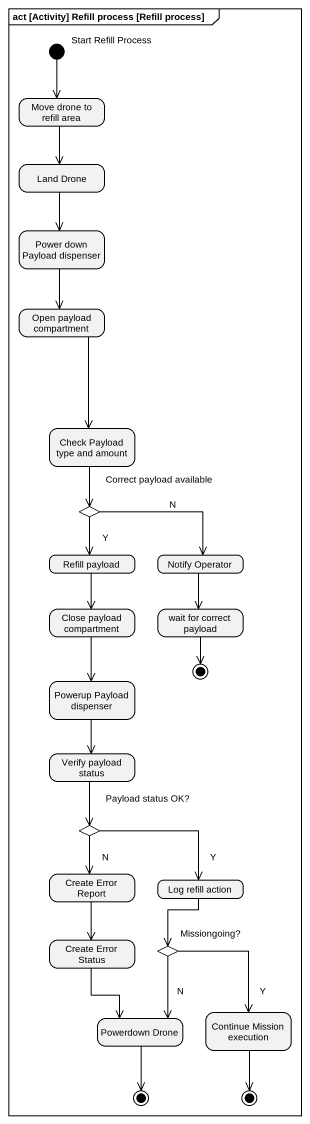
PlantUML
@startuml
mainframe act [Activity] Refill process [Refill process]
hide empty description
state "Start Refill Process" as Start_Refill_Process <<start>>
state "Move drone to refill area" as Move_drone_to_refill_area
state "Land Drone" as Land_Drone
state "Power down Payload dispenser" as Power_down_Payload_dispenser
state "Open payload compartment" as Open_payload_compartment
state "Check Payload type and amount" as Check_Payload_type_and
state "Correct payload available" as Correct_payload_available <<choice>>
state "Refill payload" as Refill_payload
state "Notify Operator" as Notify_Operator
state "Close payload compartment" as Close_payload_compartment
state "wait for correct payload" as wait_for_correct_payload
state final1 <<end>>
state "Powerup Payload dispenser" as Powerup_Payload_dispenser
state "Verify payload status" as Verify_payload_status
state "Payload status OK?" as Payload_status_OK <<choice>>
state "Create Error Report" as Create_Error_Report
state "Log refill action" as Log_refill_action
state "Create Error Status" as Create_Error_Status
state "Missiongoing?" as Missiongoing <<choice>>
state "Continue Mission execution" as Continue_Mission_execution
state "Powerdown Drone" as Powerdown_Drone
state final2 <<end>>
state final3 <<end>>
Start_Refill_Process --> Move_drone_to_refill_area
Move_drone_to_refill_area --> Land_Drone
Land_Drone --> Power_down_Payload_dispenser
Power_down_Payload_dispenser --> Open_payload_compartment
Open_payload_compartment --> Check_Payload_type_and
Check_Payload_type_and --> Correct_payload_available
Correct_payload_available --> Refill_payload : Y
Correct_payload_available -right-> Notify_Operator : N
Refill_payload --> Close_payload_compartment
Notify_Operator --> wait_for_correct_payload
Close_payload_compartment --> Powerup_Payload_dispenser
wait_for_correct_payload --> final1
Powerup_Payload_dispenser --> Verify_payload_status
Verify_payload_status --> Payload_status_OK
Payload_status_OK --> Create_Error_Report : N
Payload_status_OK -right-> Log_refill_action : Y
Create_Error_Report --> Create_Error_Status
Log_refill_action --> Missiongoing
Create_Error_Status --> Powerdown_Drone
Missiongoing --> Continue_Mission_execution : Y
Missiongoing --> Powerdown_Drone : N
Continue_Mission_execution --> final3
Powerdown_Drone --> final2
@enduml
